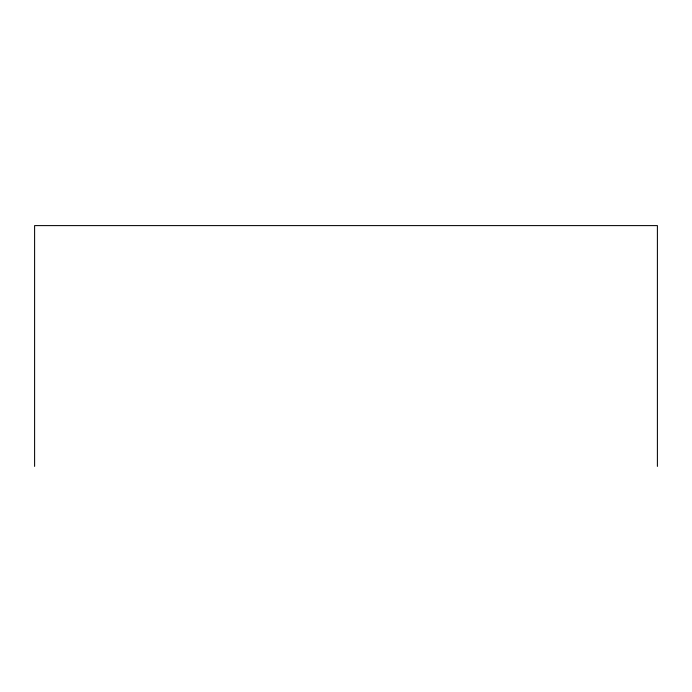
<?xml version="1.0" encoding="UTF-8"?>
<svg xmlns="http://www.w3.org/2000/svg" width="692" height="692" viewBox="0 0 692 692"><rect width="100%" height="100%" fill="white"/><g stroke="black" fill="none" stroke-linecap="round" stroke-linejoin="round"><path stroke-width="1.04" d="M657.4 466.399L657.4 225.601L34.6 225.601L34.6 466.399"/></g></svg>
